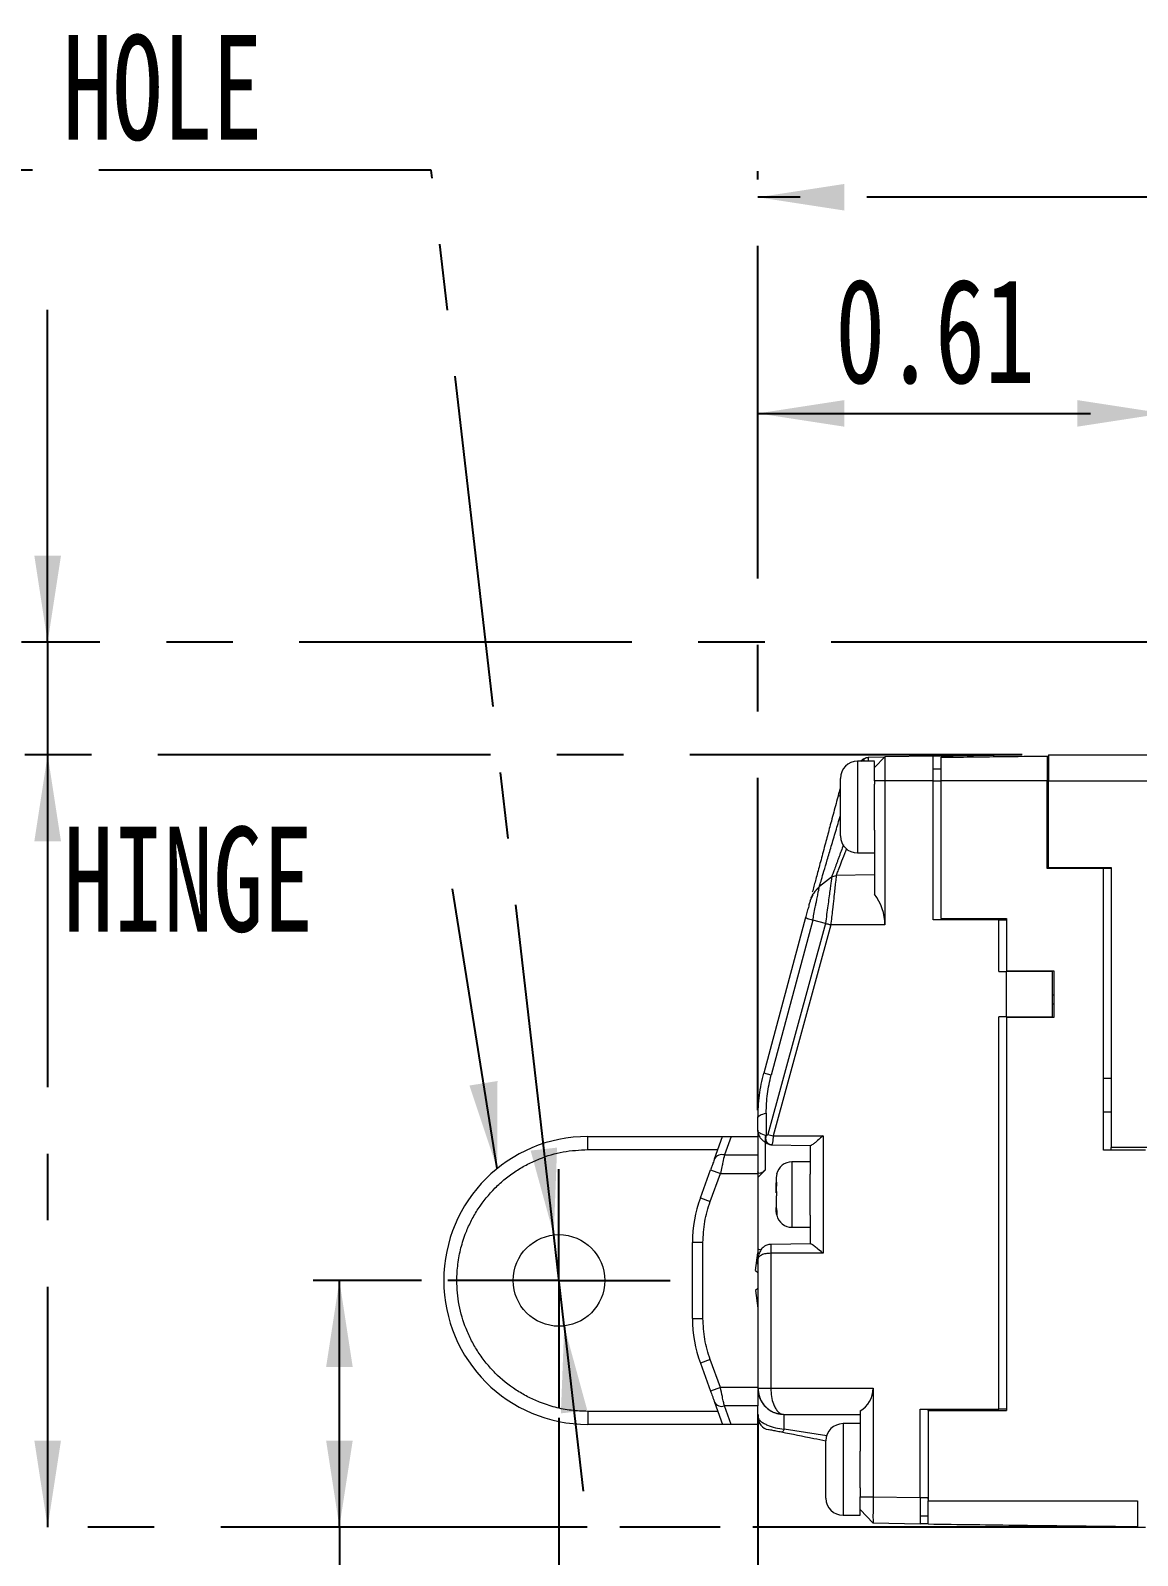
# Paper-space layout '시트2-ENG' of a CAD drawing. Header units: inches. Extents: x 0.2 to 16.3, y 0.2 to 11.5.
# Drawn here: x 3.537 to 5.202, y 6.694 to 8.988 of the extents above; entities that cross this region are included whole.
import ezdxf

# ---------------------------------------------------------------- set-up
doc = ezdxf.new("R2010")
doc.units = ezdxf.units.IN
doc.header["$MEASUREMENT"] = 0
doc.linetypes.add('CENTERX2', pattern=[0.8, 0.5, -0.1, 0.1, -0.1])
doc.layers.add('CENTER_LINE', color=7, linetype='CENTERX2')
doc.styles.add('SLDTEXTSTYLE0', font='TXT', dxfattribs={"width": 0.7})
doc.dimstyles.new('SLDDIMSTYLE0', dxfattribs={"dimtxt": 0.15748, "dimasz": 0.13, "dimexe": 0, "dimexo": 0.0625, "dimgap": 0.03937, "dimtad": 1, "dimdec": 3, "dimrnd": 1e-09, "dimzin": 12, "dimdsep": 46, "dimtxsty": 'SLDTEXTSTYLE0', "dimsah": 1, "dimcen": 0.09, "dimadec": 0, "dimazin": 3, "dimtfac": 1, "dimtdec": 3, "dimtofl": 0, "dimtmove": 0, "dimatfit": 3, "dimfxl": 1, "dimfrac": 2, "dimtolj": 1, "dimtzin": 12, "dimarcsym": 0})
doc.dimstyles.new('SLDDIMSTYLE1', dxfattribs={"dimtxt": 0.15748, "dimasz": 0.13, "dimexe": 0, "dimexo": 0.0625, "dimgap": 0.03937, "dimtad": 1, "dimdec": 3, "dimrnd": 1e-09, "dimdsep": 46, "dimtxsty": 'SLDTEXTSTYLE0', "dimsah": 1, "dimcen": 0.09, "dimadec": 0, "dimazin": 2, "dimtfac": 1, "dimtdec": 3, "dimtmove": 0, "dimatfit": 0, "dimfxl": 1, "dimfrac": 2, "dimtolj": 1, "dimtzin": 12, "dimarcsym": 0})
doc.dimstyles.new('SLDDIMSTYLE10', dxfattribs={"dimtxt": 0.15748, "dimasz": 0.13, "dimexe": 0, "dimexo": 0.0625, "dimgap": 0.03937, "dimtad": 0, "dimtih": 1, "dimtoh": 1, "dimdec": 3, "dimrnd": 1e-09, "dimdsep": 46, "dimtxsty": 'SLDTEXTSTYLE0', "dimsah": 1, "dimcen": 0, "dimadec": 0, "dimazin": 2, "dimtol": 1, "dimtp": 0.003937, "dimtm": 0.003937, "dimtfac": 1, "dimtdec": 3, "dimtmove": 0, "dimatfit": 3, "dimfxl": 1, "dimfrac": 2, "dimtolj": 1, "dimarcsym": 0})
doc.dimstyles.new('SLDDIMSTYLE2', dxfattribs={"dimtxt": 0.15748, "dimasz": 0.13, "dimexe": 0, "dimexo": 0.0625, "dimgap": 0.03937, "dimtad": 1, "dimdec": 3, "dimrnd": 1e-09, "dimdsep": 46, "dimtxsty": 'SLDTEXTSTYLE0', "dimsah": 1, "dimcen": 0.09, "dimadec": 0, "dimazin": 2, "dimtfac": 1, "dimtdec": 3, "dimtofl": 0, "dimtmove": 0, "dimatfit": 3, "dimfxl": 1, "dimfrac": 2, "dimtolj": 1, "dimtzin": 12, "dimarcsym": 0})
doc.dimstyles.new('SLDDIMSTYLE7', dxfattribs={"dimtxt": 0.18, "dimasz": 0.13, "dimexe": 0, "dimexo": 0.0625, "dimgap": 0, "dimtad": 0, "dimtih": 1, "dimtoh": 1, "dimdec": 0, "dimrnd": 1e-09, "dimzin": 0, "dimdsep": 46, "dimtxsty": 'Standard', "dimsah": 1, "dimcen": 0.09, "dimadec": 0, "dimazin": 0, "dimtfac": 0.13, "dimtdec": 0, "dimtofl": 0, "dimtmove": 0, "dimatfit": 3, "dimfxl": 1, "dimfrac": 2, "dimtolj": 1, "dimtzin": 0, "dimarcsym": 0})

# ---------------------------------------------------------------- blocks, each defined once
blk = doc.blocks.new('_D_28')
at = {"layer": 'CENTER_LINE'}
for p, q in [((3.5625, 8.0678), (3.5625, 8.5813)), ((5.241, 8.0678), (3.5232, 8.0678)), ((3.5625, 8.0678), (3.5625, 7.8985)), ((5.0284, 7.8985), (3.5232, 7.8985)), ((3.5625, 7.8985), (3.5625, 7.6485))]:
    blk.add_line(p, q, dxfattribs=at)
for points in [[(3.5625, 8.0678), (3.5825, 8.1978), (3.5425, 8.1978)], [(3.5625, 7.8985), (3.5425, 7.7685), (3.5825, 7.7685)]]:
    blk.add_solid(points, dxfattribs=at)
at = {"layer": 'CENTER_LINE', "insert": (3.3595, 8.0984), "char_height": 0.15748, "attachment_point": 1, "rotation": 90, "style": 'SLDTEXTSTYLE0'}
blk.add_mtext('0.169', dxfattribs=at)
blk = doc.blocks.new('_D_30')
at = {"layer": 'CENTER_LINE'}
for p, q in [((4.1395, 8.778), (2.3629, 8.778)), ((4.3237, 7.1763), (4.1395, 8.778)), ((4.3394, 7.0394), (4.3237, 7.1763)), ((4.3394, 7.0394), (4.368, 6.791))]:
    blk.add_line(p, q, dxfattribs=at)
for points in [[(4.3237, 7.1763), (4.3287, 7.3077), (4.2889, 7.3032)], [(4.3394, 7.0394), (4.3344, 6.908), (4.3741, 6.9125)]]:
    blk.add_solid(points, dxfattribs=at)
at = {"layer": 'CENTER_LINE', "attachment_point": 1, "style": 'SLDTEXTSTYLE0'}
for s, insert, char_height in [('%%c', (2.3629, 8.981), 0.15748), ('0.138', (2.5372, 8.981), 0.15748), ('HOLE', (3.5853, 8.981), 0.15748), ('±0.004', (3.0812, 8.9279), 0.11024)]:
    blk.add_mtext(s, dxfattribs=dict(at, insert=insert, char_height=char_height))
blk = doc.blocks.new('_D_31')
at = {"layer": 'CENTER_LINE'}
for p, q in [((4.1248, 7.1079), (3.962, 7.1079)), ((4.0013, 6.737), (4.0013, 7.1079)), ((5.1741, 6.737), (3.962, 6.737)), ((4.0013, 6.737), (4.0013, 6.2576))]:
    blk.add_line(p, q, dxfattribs=at)
for points in [[(4.0013, 7.1079), (3.9813, 6.9779), (4.0213, 6.9779)], [(4.0013, 6.737), (4.0213, 6.867), (3.9813, 6.867)]]:
    blk.add_solid(points, dxfattribs=at)
at = {"layer": 'CENTER_LINE', "insert": (3.7983, 6.2576), "char_height": 0.15748, "attachment_point": 1, "rotation": 90, "style": 'SLDTEXTSTYLE0'}
blk.add_mtext('0.371', dxfattribs=at)
blk = doc.blocks.new('_D_32')
at = {"layer": 'CENTER_LINE'}
for p, q in [((5.0284, 7.8985), (3.5232, 7.8985)), ((3.5625, 7.8985), (3.5625, 6.737)), ((5.1229, 6.737), (3.5232, 6.737))]:
    blk.add_line(p, q, dxfattribs=at)
for points in [[(3.5625, 7.8985), (3.5425, 7.7685), (3.5825, 7.7685)], [(3.5625, 6.737), (3.5825, 6.867), (3.5425, 6.867)]]:
    blk.add_solid(points, dxfattribs=at)
at = {"layer": 'CENTER_LINE', "insert": (3.3595, 7.0763), "char_height": 0.15748, "attachment_point": 1, "rotation": 90, "style": 'SLDTEXTSTYLE0'}
blk.add_mtext('1.162', dxfattribs=at)
blk = doc.blocks.new('_D_33')
at = {"layer": 'CENTER_LINE'}
for p, q in [((4.6307, 6.9064), (4.6307, 5.9429)), ((4.3315, 6.9012), (4.3315, 5.9429)), ((4.3315, 5.9822), (3.7169, 5.9822)), ((4.3315, 5.9822), (4.6307, 5.9822)), ((4.6307, 5.9822), (4.8807, 5.9822))]:
    blk.add_line(p, q, dxfattribs=at)
for points in [[(4.3315, 5.9822), (4.2015, 6.0022), (4.2015, 5.9622)], [(4.6307, 5.9822), (4.7607, 5.9622), (4.7607, 6.0022)]]:
    blk.add_solid(points, dxfattribs=at)
at = {"layer": 'CENTER_LINE', "insert": (3.7169, 6.1852), "char_height": 0.15748, "attachment_point": 1, "style": 'SLDTEXTSTYLE0'}
blk.add_mtext('0.299', dxfattribs=at)
blk = doc.blocks.new('_D_34')
at = {"layer": 'CENTER_LINE'}
for p, q in [((4.6307, 6.9064), (4.6307, 5.9429)), ((6.8945, 6.776), (6.8945, 5.9429)), ((4.6307, 5.9822), (6.8945, 5.9822))]:
    blk.add_line(p, q, dxfattribs=at)
for points in [[(4.6307, 5.9822), (4.7607, 5.9622), (4.7607, 6.0022)], [(6.8945, 5.9822), (6.7645, 6.0022), (6.7645, 5.9622)]]:
    blk.add_solid(points, dxfattribs=at)
at = {"layer": 'CENTER_LINE', "insert": (5.5212, 6.1852), "char_height": 0.15748, "attachment_point": 1, "style": 'SLDTEXTSTYLE0'}
blk.add_mtext('2.264', dxfattribs=at)
blk = doc.blocks.new('_D_35')
at = {"layer": 'CENTER_LINE'}
for p, q in [((4.6307, 7.3638), (4.6307, 8.4514)), ((5.241, 8.1072), (5.241, 8.4514)), ((4.6307, 8.412), (5.241, 8.412))]:
    blk.add_line(p, q, dxfattribs=at)
for points in [[(4.6307, 8.412), (4.7607, 8.392), (4.7607, 8.432)], [(5.241, 8.412), (5.111, 8.432), (5.111, 8.392)]]:
    blk.add_solid(points, dxfattribs=at)
at = {"layer": 'CENTER_LINE', "insert": (4.7471, 8.615), "char_height": 0.15748, "attachment_point": 1, "style": 'SLDTEXTSTYLE0'}
blk.add_mtext('0.61', dxfattribs=at)
blk = doc.blocks.new('_D_36')
at = {"layer": 'CENTER_LINE'}
for p, q in [((4.6307, 7.3638), (4.6307, 8.7765)), ((6.8945, 7.8822), (6.8945, 8.7765)), ((6.8945, 8.7371), (4.6307, 8.7371))]:
    blk.add_line(p, q, dxfattribs=at)
for points in [[(4.6307, 8.7371), (4.7607, 8.7171), (4.7607, 8.7571)], [(6.8945, 8.7371), (6.7645, 8.7571), (6.7645, 8.7171)]]:
    blk.add_solid(points, dxfattribs=at)
at = {"layer": 'CENTER_LINE', "insert": (5.5212, 8.9401), "char_height": 0.15748, "attachment_point": 1, "style": 'SLDTEXTSTYLE0'}
blk.add_mtext('2.264', dxfattribs=at)
blk = doc.blocks.new('SW_NOTE_0_19')
at = {"layer": 'CENTER_LINE', "color": 0, "insert": (-0.5847, 0.0934), "char_height": 0.15748, "attachment_point": 1, "style": 'SLDTEXTSTYLE0'}
blk.add_mtext('HINGE', dxfattribs=at)
blk = doc.blocks.new('SW_CENTERMARKSYMBOL_7')
at = {"layer": 'CENTER_LINE', "color": 0}
for p, q in [((0, 0.0984), (0, 0.1673)), ((0, 0), (0, 0.0984)), ((-0.0984, 0), (-0.1673, 0)), ((0, 0), (-0.0984, 0)), ((0, 0), (0, -0.0984)), ((0, 0), (0.0984, 0)), ((0.0984, 0), (0.1673, 0)), ((0, -0.0984), (0, -0.1673))]:
    blk.add_line(p, q, dxfattribs=at)

psp = doc.layouts.new('시트2-ENG')

# ---------------------------------------------------------------- linework, layer by layer
at = {"color": 7, "linetype": 'Continuous', "lineweight": 18}
for p, q in [((4.7902, 7.8924), (4.7853, 7.8887)), ((4.7902, 7.8924), (4.7853, 7.8887)), ((4.7853, 7.8887), (4.7902, 7.8924)), ((4.7972, 7.8949), (4.8217, 7.8953)), ((4.8217, 7.8953), (4.8059, 7.8793)), ((4.8945, 7.8966), (4.8217, 7.8953)), ((4.8217, 7.8953), (4.8217, 7.8591)), ((4.8945, 7.8966), (4.9851, 7.8982)), ((4.8945, 7.8591), (4.8945, 7.8966)), ((4.9851, 7.8982), (4.9851, 7.8957)), ((5.0658, 7.8967), (5.0678, 7.8967)), ((5.0678, 7.8985), (5.678, 7.8985)), ((4.8059, 7.8887), (4.7804, 7.8887)), ((4.8059, 7.8793), (4.8059, 7.8886)), ((4.8059, 7.8591), (4.8059, 7.8793)), ((4.9063, 7.8771), (4.8945, 7.8771)), ((4.7548, 7.7765), (4.7548, 7.8631)), ((4.8217, 7.8591), (4.8059, 7.8591)), ((4.8059, 7.8591), (4.8059, 7.8545)), ((4.8059, 7.7851), (4.8059, 7.8545)), ((4.8217, 7.8591), (4.8217, 7.6426)), ((4.8945, 7.8591), (4.8217, 7.8591)), ((4.8945, 7.6504), (4.8945, 7.8591)), ((4.8945, 7.8591), (4.9063, 7.8591)), ((4.9063, 7.6524), (4.9063, 7.8591)), ((5.0678, 7.8591), (5.0658, 7.8591)), ((5.0658, 7.7273), (5.0658, 7.8591)), ((5.0678, 7.8591), (5.241, 7.8591)), ((5.0678, 7.7292), (5.0678, 7.8591)), ((4.8059, 7.7851), (4.8059, 7.6887)), ((5.0658, 7.7804), (5.0678, 7.7804)), ((4.7804, 7.7509), (4.8059, 7.7509)), ((4.7416, 7.7144), (4.7232, 7.7003)), ((4.8059, 7.7179), (4.7486, 7.7169)), ((5.1504, 7.7273), (5.0658, 7.7273)), ((5.0678, 7.7292), (5.1622, 7.7292)), ((5.1504, 7.304), (5.1504, 7.7273)), ((5.1622, 7.7273), (5.1504, 7.7273)), ((5.1622, 7.7292), (5.1622, 7.3079)), ((4.7131, 7.688), (4.7091, 7.6792)), ((4.7232, 7.7003), (4.7185, 7.6952)), ((4.7228, 7.6984), (4.7232, 7.7003)), ((4.7091, 7.6792), (4.709, 7.6787)), ((4.7098, 7.6813), (4.7093, 7.6793)), ((4.7098, 7.6813), (4.7096, 7.6806)), ((4.71, 7.6803), (4.7102, 7.6803)), ((4.7023, 7.6538), (4.6396, 7.4197)), ((4.7323, 7.6447), (4.6458, 7.3276)), ((4.7132, 7.6498), (4.6507, 7.4167)), ((4.7402, 7.6426), (4.6536, 7.3255)), ((4.7323, 7.6447), (4.7132, 7.6498)), ((4.8217, 7.6426), (4.7402, 7.6426)), ((4.9929, 7.6504), (4.8945, 7.6504)), ((4.9063, 7.6524), (4.9063, 7.6504)), ((4.9063, 7.6524), (5.0048, 7.6524)), ((4.9929, 7.5728), (4.9929, 7.6504)), ((4.9929, 7.6504), (5.0048, 7.6504)), ((5.0048, 7.6524), (5.0048, 7.5736)), ((4.9929, 7.5728), (5.0048, 7.5728)), ((5.0048, 7.5736), (5.0048, 7.5728)), ((5.0048, 7.5736), (5.0756, 7.5736)), ((5.0048, 7.5043), (5.0048, 7.5728)), ((5.0737, 7.5728), (5.0048, 7.5728)), ((5.0737, 7.5043), (5.0737, 7.5728)), ((5.0756, 7.5736), (5.0756, 7.5035)), ((5.0048, 7.5043), (4.9929, 7.5043)), ((4.9929, 6.9142), (4.9929, 7.5043)), ((5.0048, 7.5043), (5.0737, 7.5043)), ((5.0048, 7.5043), (5.0048, 7.5035)), ((5.0048, 7.5035), (5.0048, 6.9123)), ((5.0756, 7.5035), (5.0048, 7.5035)), ((4.6507, 7.4167), (4.6396, 7.4197)), ((5.1504, 7.4123), (5.1622, 7.4123)), ((4.6307, 7.3318), (4.6307, 7.3525)), ((4.6432, 7.3597), (4.6432, 7.3259)), ((5.1622, 7.3611), (5.1504, 7.3611)), ((4.3748, 7.3047), (4.3748, 7.3244)), ((4.3748, 7.3244), (4.5777, 7.3244)), ((4.5655, 7.2908), (4.5777, 7.3244)), ((4.5777, 7.3244), (4.5905, 7.3244)), ((4.5905, 7.3244), (4.5803, 7.2966)), ((4.5905, 7.3244), (4.6307, 7.3244)), ((4.6307, 7.3244), (4.6307, 7.2966)), ((4.6432, 7.3259), (4.6426, 7.3261)), ((4.6536, 7.3255), (4.7288, 7.3255)), ((4.7288, 7.3255), (4.7288, 7.1487)), ((4.3748, 7.3047), (4.5706, 7.3047)), ((4.5803, 7.2966), (4.6307, 7.2966)), ((4.6307, 7.2966), (4.6307, 7.2687)), ((4.6485, 7.3123), (4.6514, 7.3122)), ((4.6505, 7.312), (4.7102, 7.3109)), ((4.7095, 7.3109), (4.7095, 7.2677)), ((5.2134, 7.304), (5.1504, 7.304)), ((5.241, 7.3079), (5.1622, 7.3079)), ((5.1622, 7.304), (5.1622, 7.3079)), ((4.5442, 7.2322), (4.5594, 7.2741)), ((4.5594, 7.2741), (4.5742, 7.2687)), ((4.7095, 7.2862), (4.6819, 7.2862)), ((4.559, 7.2268), (4.5742, 7.2687)), ((4.5742, 7.2687), (4.6307, 7.2687)), ((4.6307, 7.2687), (4.6307, 7.1494)), ((4.659, 7.2681), (4.6583, 7.2625)), ((4.6583, 7.2625), (4.6583, 7.2544)), ((4.6583, 7.2544), (4.6586, 7.2557)), ((4.6583, 7.2501), (4.6583, 7.2544)), ((4.6583, 7.2438), (4.6583, 7.2501)), ((4.7095, 7.2526), (4.7095, 7.2677)), ((4.7095, 7.2063), (4.7095, 7.2526)), ((4.5442, 7.2322), (4.559, 7.2268)), ((4.6583, 7.2395), (4.6583, 7.2438)), ((4.6586, 7.2358), (4.6583, 7.2344)), ((4.6583, 7.2344), (4.6583, 7.2177)), ((4.6583, 7.2177), (4.659, 7.2121)), ((4.6583, 7.2115), (4.6583, 7.2177)), ((4.659, 7.2059), (4.6583, 7.2115)), ((4.659, 7.2121), (4.659, 7.2059)), ((4.7095, 7.2063), (4.7095, 7.1632)), ((4.6819, 7.1878), (4.7095, 7.1878)), ((4.5323, 7.0508), (4.5323, 7.1649)), ((4.5481, 7.1649), (4.5323, 7.1649)), ((4.5481, 7.0508), (4.5481, 7.1649)), ((4.7101, 7.1632), (4.6499, 7.1622)), ((4.6273, 7.1231), (4.6307, 7.1494)), ((4.6355, 7.1534), (4.6307, 7.1548)), ((4.6307, 7.1492), (4.6328, 7.1492)), ((4.6307, 7.1325), (4.6307, 7.1401)), ((4.6307, 7.1393), (4.6307, 6.9457)), ((4.6501, 7.1487), (4.6501, 6.9457)), ((4.7288, 7.1487), (4.6501, 7.1487)), ((4.6273, 7.1231), (4.6307, 7.1197)), ((4.6307, 7.1197), (4.6307, 7.096)), ((4.6307, 7.096), (4.6273, 7.0926)), ((4.6273, 7.0926), (4.6307, 7.0663)), ((4.6307, 7.0663), (4.6307, 6.947)), ((4.5323, 7.0508), (4.5481, 7.0508)), ((4.559, 6.9889), (4.5442, 6.9835)), ((4.5442, 6.9835), (4.5594, 6.9416)), ((4.5742, 6.947), (4.559, 6.9889)), ((4.5742, 6.947), (4.5594, 6.9416)), ((4.6307, 6.947), (4.5742, 6.947)), ((4.6307, 6.947), (4.6307, 6.9457)), ((4.6307, 6.9457), (4.6501, 6.9457)), ((4.6307, 6.9432), (4.6307, 6.9192)), ((4.6501, 6.9457), (4.804, 6.9457)), ((4.804, 6.9457), (4.804, 6.7825)), ((4.5706, 6.911), (4.3748, 6.911)), ((4.3748, 6.911), (4.3748, 6.8913)), ((4.5655, 6.9249), (4.5777, 6.8913)), ((4.6307, 6.9192), (4.5803, 6.9192)), ((4.5905, 6.8913), (4.5803, 6.9192)), ((4.6307, 6.8913), (4.6307, 6.9192)), ((4.6701, 6.9064), (4.7843, 6.9064)), ((4.6701, 6.8844), (4.6701, 6.9064)), ((4.7843, 6.9116), (4.7843, 6.8513)), ((4.8748, 6.9142), (4.9929, 6.9142)), ((4.8748, 6.7813), (4.8748, 6.9142)), ((4.8867, 6.9123), (4.8867, 6.9142)), ((4.8867, 6.9123), (5.0048, 6.9123)), ((4.8867, 6.9123), (4.8867, 6.7764)), ((5.0048, 6.9142), (4.9929, 6.9142)), ((4.5777, 6.8913), (4.3748, 6.8913)), ((4.5905, 6.8913), (4.5777, 6.8913)), ((4.6307, 6.8913), (4.5905, 6.8913)), ((4.6307, 6.8953), (4.634, 6.892)), ((4.7843, 6.8925), (4.7587, 6.8925)), ((4.7331, 6.8142), (4.7331, 6.8669)), ((4.7843, 6.8087), (4.7843, 6.8513)), ((4.7331, 6.7803), (4.7331, 6.8142)), ((4.7843, 6.7959), (4.7843, 6.8087)), ((4.7843, 6.7959), (4.7843, 6.7825)), ((4.7843, 6.7547), (4.7843, 6.7825)), ((4.7843, 6.7825), (4.804, 6.7825)), ((4.804, 6.7825), (4.8748, 6.7813)), ((4.8748, 6.7813), (4.8748, 6.7419)), ((4.8867, 6.7811), (4.8748, 6.7811)), ((4.8867, 6.7789), (4.8867, 6.7811)), ((4.7587, 6.7547), (4.7843, 6.7547)), ((4.7843, 6.7632), (4.8041, 6.743)), ((4.7843, 6.7632), (4.8041, 6.743)), ((4.7848, 6.7627), (4.7843, 6.7632)), ((4.8867, 6.7535), (4.8748, 6.7535)), ((4.804, 6.7431), (4.8748, 6.7419)), ((4.8867, 6.7417), (4.8748, 6.7419)), ((5.1622, 6.737), (5.2134, 6.737))]:
    psp.add_line(p, q, dxfattribs=at)
at = {"color": 8, "linetype": 'Continuous', "lineweight": 18}
for p, q in [((4.7804, 7.8886), (4.7804, 7.7509)), ((5.0756, 7.5371), (5.0737, 7.5371)), ((5.0737, 7.5238), (5.0756, 7.5238)), ((4.6819, 7.2862), (4.6819, 7.2526)), ((4.6819, 7.2526), (4.6819, 7.1878)), ((4.6311, 7.1414), (4.6307, 7.1393)), ((4.7343, 6.8741), (4.6701, 6.8844)), ((4.7587, 6.8925), (4.7587, 6.8087)), ((4.7587, 6.8087), (4.7587, 6.7547))]:
    psp.add_line(p, q, dxfattribs=at)
at = {"color": 7, "linetype": 'Continuous', "lineweight": 18, "flags": 128}
for points in [[(4.6307, 7.3525), (4.631, 7.3535), (4.6316, 7.3545), (4.6326, 7.3555), (4.634, 7.3564), (4.6358, 7.3573), (4.6379, 7.3582), (4.6404, 7.359), (4.6432, 7.3597)], [(4.6701, 6.8844), (4.6696, 6.8833), (4.6691, 6.8823), (4.6685, 6.8814), (4.668, 6.8807), (4.6675, 6.8801), (4.6671, 6.8798), (4.6667, 6.8796), (4.6663, 6.8796)]]:
    psp.add_lwpolyline(points, dxfattribs=at)
at = {"color": 7, "linetype": 'Continuous', "lineweight": 18}
psp.add_circle((4.3315, 7.1079), 0.0689, dxfattribs=at)
for centre, radius, start, end in [((4.7804, 7.8631), 0.0256, 90, 180), ((4.7804, 7.7765), 0.0256, 180, 270), ((4.3748, 7.1079), 0.2165, 90, 270), ((5.1559, 9.1674), 1.9092, 254.5027, 254.7474), ((4.5764, 7.2846), 0.0126, 72.0271, 150.4369), ((4.6819, 7.2626), 0.0236, 90, 167.148), ((4.7292, 7.1649), 0.1969, 160, 180), ((4.6819, 7.2114), 0.0236, 193.5835, 270), ((4.7292, 7.0508), 0.1969, 180, 200), ((4.7646, 6.9457), 0.0394, 300.005, 360), ((4.5764, 6.9311), 0.0126, 209.5631, 287.9729), ((4.6504, 6.9028), 0.0197, 180, 258.6901), ((4.7587, 6.8669), 0.0256, 90, 180), ((4.7587, 6.7803), 0.0256, 180, 270)]:
    psp.add_arc(centre, radius, start, end, dxfattribs=at)
psp.add_ellipse((4.7487, 7.6426), major_axis=(0, 0.0743), ratio=0.982842, start_param=4.712389, end_param=5.381677, dxfattribs=at)
at = {"color": 8, "linetype": 'Continuous', "lineweight": 18}
for points, knots in [([(4.7902, 7.8924), (4.7902, 7.8923), (4.7901, 7.892), (4.7899, 7.8896), (4.7898, 7.8887)], [0, 0, 0, 0, 0.606351, 1, 1, 1, 1]), ([(4.7966, 7.8887), (4.7967, 7.8893), (4.7969, 7.8918), (4.7971, 7.8942), (4.7971, 7.8946), (4.7972, 7.8949)], [0, 0, 0, 0, 0.145315, 0.57615, 1, 1, 1, 1]), ([(4.7232, 7.7003), (4.7233, 7.7008), (4.7237, 7.7018), (4.7261, 7.7102), (4.7299, 7.723), (4.7349, 7.7401), (4.741, 7.7605), (4.7477, 7.7831), (4.7524, 7.7992), (4.7548, 7.8071)], [0, 0, 0, 0, 0.143144, 0.287166, 0.430986, 0.574957, 0.718637, 0.862494, 1, 1, 1, 1]), ([(4.7592, 7.7629), (4.7581, 7.7598), (4.7563, 7.7549), (4.7541, 7.7488), (4.7523, 7.744), (4.7506, 7.7392), (4.7482, 7.7328), (4.7457, 7.7256), (4.7433, 7.7192), (4.7419, 7.7152), (4.7417, 7.7147), (4.7416, 7.7144)], [0, 0, 0, 0, 0.106881, 0.168608, 0.233735, 0.30227, 0.374177, 0.532031, 0.689085, 0.845199, 1, 1, 1, 1]), ([(4.7486, 7.7169), (4.7488, 7.7173), (4.7492, 7.7182), (4.7517, 7.725), (4.7558, 7.7355), (4.7601, 7.7465), (4.7633, 7.7546), (4.7642, 7.757)], [0, 0, 0, 0, 0.228689, 0.450272, 0.670143, 0.90183, 1, 1, 1, 1]), ([(4.7132, 7.6498), (4.7138, 7.6527), (4.7151, 7.6595), (4.7168, 7.6683), (4.7183, 7.6758), (4.7194, 7.6811), (4.7205, 7.6868), (4.7216, 7.6923), (4.7226, 7.6972), (4.7227, 7.698), (4.7228, 7.6984)], [0, 0, 0, 0, 0.128716, 0.29442, 0.400824, 0.495351, 0.578116, 0.733403, 0.879641, 1, 1, 1, 1]), ([(4.6426, 7.3261), (4.6423, 7.3252), (4.6417, 7.3235), (4.6414, 7.3208), (4.6417, 7.3181), (4.6427, 7.3158), (4.6438, 7.3143), (4.6447, 7.3139), (4.6449, 7.3138)], [0, 0, 0, 0, 0.164948, 0.34698, 0.542494, 0.74552, 0.948546, 1, 1, 1, 1]), ([(4.6486, 7.3124), (4.6482, 7.3125), (4.6471, 7.3128), (4.6456, 7.3141), (4.6442, 7.316), (4.6433, 7.3184), (4.6428, 7.321), (4.6428, 7.3235), (4.6431, 7.3252), (4.6432, 7.3259)], [0, 0, 0, 0, 0.0953465, 0.2544149, 0.4160819, 0.5754187, 0.7279019, 0.8701059, 1, 1, 1, 1]), ([(4.6536, 7.3255), (4.6535, 7.3238), (4.6534, 7.3212), (4.6531, 7.318), (4.6528, 7.3158), (4.6524, 7.314), (4.652, 7.3128), (4.6517, 7.312), (4.6515, 7.3121), (4.6514, 7.3121)], [0, 0, 0, 0, 0.238934, 0.373634, 0.518186, 0.641389, 0.801252, 0.916713, 1, 1, 1, 1]), ([(4.6423, 7.2744), (4.6423, 7.2824), (4.6423, 7.2982), (4.6423, 7.312), (4.6423, 7.315), (4.6423, 7.3156)], [0, 0, 0, 0, 0.4427877, 0.8855749, 1, 1, 1, 1])]:
    psp.add_open_spline(points, degree=3, knots=knots, dxfattribs=at)
at = {"color": 7, "linetype": 'Continuous', "lineweight": 18}
for points in [[(4.7902, 7.8924), (4.7913, 7.8931), (4.7934, 7.8945), (4.7959, 7.8947), (4.7972, 7.8949)], [(5.0678, 7.8985), (5.0678, 7.8979), (5.0678, 7.8967), (5.0678, 7.8876), (5.0678, 7.8746), (5.0678, 7.8643), (5.0678, 7.8591)], [(4.6586, 7.2557), (4.6585, 7.2524), (4.6583, 7.2457), (4.6585, 7.2391), (4.6586, 7.2358)], [(4.5481, 7.1649), (4.5485, 7.1754), (4.5494, 7.1966), (4.5558, 7.2167), (4.559, 7.2268)], [(4.559, 6.9889), (4.5558, 6.999), (4.5494, 7.0192), (4.5485, 7.0403), (4.5481, 7.0508)]]:
    psp.add_open_spline(points, degree=3, dxfattribs=at)
for points, knots in [([(4.9063, 7.8947), (4.9361, 7.8951), (4.9892, 7.8958), (5.0424, 7.8964), (5.0658, 7.8967)], [0, 0, 0, 0, 0.560004, 1, 1, 1, 1]), ([(4.9063, 7.8591), (4.9063, 7.8631), (4.9063, 7.8711), (4.9063, 7.8818), (4.9063, 7.8899), (4.9063, 7.8941), (4.9063, 7.8946), (4.9063, 7.8947)], [0, 0, 0, 0, 0.214702, 0.429404, 0.644089, 0.858766, 1, 1, 1, 1]), ([(5.0658, 7.8967), (5.0658, 7.8963), (5.0658, 7.8954), (5.0658, 7.889), (5.0658, 7.8794), (5.0658, 7.8689), (5.0658, 7.8619), (5.0658, 7.8591)], [0, 0, 0, 0, 0.214702, 0.429406, 0.644091, 0.858768, 1, 1, 1, 1]), ([(4.7548, 7.8495), (4.7546, 7.849), (4.7542, 7.8475), (4.7535, 7.8447), (4.7526, 7.8414), (4.752, 7.8393), (4.7517, 7.8383)], [0, 0, 0, 0, 0.1655439, 0.4571209, 0.7329877, 1, 1, 1, 1]), ([(5.0658, 7.8591), (5.036, 7.8592), (4.9829, 7.8592), (4.9297, 7.8592), (4.9063, 7.8591)], [0, 0, 0, 0, 0.560005, 1, 1, 1, 1]), ([(4.7517, 7.8383), (4.7506, 7.8339), (4.7482, 7.8252), (4.7447, 7.812), (4.7413, 7.7994), (4.7381, 7.7875), (4.7352, 7.7764), (4.7308, 7.7603), (4.7255, 7.7401), (4.7196, 7.7183), (4.7152, 7.7017), (4.7133, 7.6948), (4.7125, 7.692)], [0, 0, 0, 0, 0.0713069, 0.143292, 0.2165041, 0.2809636, 0.3450511, 0.4091153, 0.5673556, 0.7248852, 0.8868433, 1, 1, 1, 1]), ([(4.7548, 7.8359), (4.7546, 7.836), (4.7518, 7.8371), (4.7518, 7.8377), (4.7517, 7.8383)], [0, 0, 0, 0, 0.05452, 1, 1, 1, 1]), ([(4.7416, 7.7144), (4.7416, 7.7142), (4.7415, 7.7136), (4.741, 7.7095), (4.7401, 7.703), (4.739, 7.6943), (4.7375, 7.6836), (4.7359, 7.6715), (4.7341, 7.6584), (4.7329, 7.6493), (4.7323, 7.6447)], [0, 0, 0, 0, 0.125362, 0.250249, 0.3751, 0.50004, 0.624975, 0.749787, 0.874671, 1, 1, 1, 1]), ([(4.7486, 7.7169), (4.7485, 7.7163), (4.7484, 7.7151), (4.7474, 7.7062), (4.7461, 7.6947), (4.7447, 7.6818), (4.7427, 7.6643), (4.7411, 7.6503), (4.7402, 7.6426)], [0, 0, 0, 0, 0.180061, 0.378365, 0.505739, 0.63991, 0.801206, 1, 1, 1, 1]), ([(4.7416, 7.7144), (4.7427, 7.7151), (4.7448, 7.7165), (4.7473, 7.7167), (4.7486, 7.7169)], [0, 0, 0, 0, 0.502742, 1, 1, 1, 1]), ([(4.7128, 7.6866), (4.7124, 7.6865), (4.7117, 7.6862), (4.7107, 7.6839), (4.7103, 7.6828)], [0, 0, 0, 0, 0.5271323, 1, 1, 1, 1]), ([(4.7227, 7.6985), (4.7212, 7.6974), (4.7164, 7.6941), (4.7135, 7.689), (4.7116, 7.6856)], [0, 0, 0, 0, 0.327229, 1, 1, 1, 1]), ([(4.7227, 7.6989), (4.7222, 7.6985), (4.7208, 7.6977), (4.7198, 7.6965), (4.7192, 7.6958)], [0, 0, 0, 0, 0.417585, 1, 1, 1, 1]), ([(4.7097, 7.6805), (4.7093, 7.679), (4.7085, 7.6762), (4.7066, 7.6692), (4.7045, 7.6614), (4.7031, 7.6559), (4.7023, 7.6532)], [0, 0, 0, 0, 0.253072, 0.504788, 0.755918, 1, 1, 1, 1]), ([(4.703, 7.6535), (4.7034, 7.6532), (4.7043, 7.6526), (4.71, 7.6508), (4.7132, 7.6498)], [0, 0, 0, 0, 0.4315219, 1, 1, 1, 1]), ([(4.7323, 7.6447), (4.7328, 7.6446), (4.7339, 7.6443), (4.736, 7.6441), (4.7378, 7.6436), (4.7392, 7.6429), (4.7399, 7.6427), (4.7402, 7.6426)], [0, 0, 0, 0, 0.249886, 0.499926, 0.747959, 0.907794, 1, 1, 1, 1]), ([(4.6307, 7.3525), (4.6311, 7.3638), (4.6318, 7.3863), (4.637, 7.4087), (4.6396, 7.4197)], [0, 0, 0, 0, 0.504417, 1, 1, 1, 1]), ([(4.6432, 7.3597), (4.6435, 7.3693), (4.6441, 7.3883), (4.6485, 7.4073), (4.6507, 7.4167)], [0, 0, 0, 0, 0.504153, 1, 1, 1, 1]), ([(4.6307, 7.3337), (4.6307, 7.3336), (4.6307, 7.3334), (4.6307, 7.3294), (4.6307, 7.3241), (4.6307, 7.3192), (4.6307, 7.3159), (4.6307, 7.3124), (4.6307, 7.3085), (4.6307, 7.3044), (4.6307, 7.3014), (4.6307, 7.2993), (4.6307, 7.2965), (4.6307, 7.2922), (4.6307, 7.2835), (4.6307, 7.2766), (4.6307, 7.2715)], [0, 0, 0, 0, 0.119641, 0.266274, 0.412908, 0.463457, 0.514007, 0.564558, 0.615059, 0.665556, 0.716044, 0.718406, 0.736728, 0.807741, 0.858137, 1, 1, 1, 1]), ([(4.6307, 7.3319), (4.631, 7.33), (4.6313, 7.327), (4.634, 7.3224), (4.6374, 7.3188), (4.642, 7.3157), (4.645, 7.3137)], [0, 0, 0, 0, 0.226568, 0.36266, 0.596856, 1, 1, 1, 1]), ([(4.6307, 7.3318), (4.6313, 7.3312), (4.6324, 7.33), (4.639, 7.3274), (4.6426, 7.3261)], [0, 0, 0, 0, 0.470945, 1, 1, 1, 1]), ([(4.6458, 7.3276), (4.6457, 7.3275), (4.6456, 7.3272), (4.6453, 7.3267), (4.6447, 7.3263), (4.644, 7.3259), (4.6435, 7.3259), (4.6432, 7.3259)], [0, 0, 0, 0, 0.107272, 0.216266, 0.463262, 0.73307, 1, 1, 1, 1]), ([(4.7288, 7.3255), (4.7288, 7.3254), (4.7271, 7.324), (4.7232, 7.3205), (4.7177, 7.3159), (4.7135, 7.3127), (4.7111, 7.3111), (4.7104, 7.311), (4.7102, 7.311)], [0, 0, 0, 0, 0.005863, 0.218298, 0.526732, 0.748442, 0.890595, 1, 1, 1, 1]), ([(4.3748, 6.911), (4.3666, 6.9113), (4.3501, 6.9119), (4.3257, 6.9167), (4.3038, 6.9238), (4.2841, 6.9328), (4.261, 6.9463), (4.2399, 6.9634), (4.2218, 6.9835), (4.2099, 6.9998), (4.1998, 7.0171), (4.1891, 7.0405), (4.1803, 7.0707), (4.1772, 7.1038), (4.179, 7.1326), (4.1836, 7.1569), (4.1908, 7.1789), (4.1997, 7.1986), (4.2133, 7.2217), (4.2304, 7.2428), (4.2505, 7.2609), (4.2668, 7.2728), (4.2841, 7.283), (4.3075, 7.2935), (4.3377, 7.3027), (4.3625, 7.3041), (4.3748, 7.3047)], [0, 0, 0, 0, 0.040123, 0.079918, 0.120025, 0.152183, 0.184374, 0.250005, 0.282847, 0.315724, 0.347882, 0.380073, 0.440019, 0.5, 0.5401, 0.579895, 0.620025, 0.652183, 0.684375, 0.750006, 0.782848, 0.815724, 0.847882, 0.880074, 0.940011, 1, 1, 1, 1]), ([(4.5803, 7.2966), (4.5796, 7.2931), (4.5784, 7.2877), (4.5763, 7.278), (4.575, 7.2721), (4.5742, 7.2687)], [0, 0, 0, 0, 0.430059, 0.666913, 1, 1, 1, 1]), ([(4.6448, 7.3138), (4.6456, 7.3134), (4.647, 7.3126), (4.6485, 7.3123), (4.6493, 7.3121)], [0, 0, 0, 0, 0.518705, 1, 1, 1, 1]), ([(4.5655, 7.2908), (4.5648, 7.2887), (4.5635, 7.2853), (4.5614, 7.2794), (4.5601, 7.2759), (4.5594, 7.2741)], [0, 0, 0, 0, 0.427559, 0.711619, 1, 1, 1, 1]), ([(4.6307, 7.2627), (4.6334, 7.2655), (4.6371, 7.2696), (4.6411, 7.2733), (4.6423, 7.2744)], [0, 0, 0, 0, 0.687273, 1, 1, 1, 1]), ([(4.6423, 7.2744), (4.6404, 7.2728), (4.6377, 7.2704), (4.6341, 7.2689), (4.6321, 7.2688), (4.6309, 7.2698), (4.6308, 7.271), (4.6307, 7.2715)], [0, 0, 0, 0, 0.381547, 0.550115, 0.720266, 0.867861, 1, 1, 1, 1]), ([(4.6504, 7.1622), (4.6482, 7.1619), (4.6443, 7.1615), (4.6391, 7.1585), (4.6349, 7.1541), (4.6323, 7.1487), (4.6311, 7.1441), (4.6311, 7.1416), (4.6311, 7.1407)], [0, 0, 0, 0, 0.201945, 0.35791, 0.552406, 0.762345, 0.915876, 1, 1, 1, 1]), ([(4.6501, 7.1622), (4.6501, 7.162), (4.6501, 7.1616), (4.6501, 7.1585), (4.6501, 7.154), (4.6501, 7.1505), (4.6501, 7.1487)], [0, 0, 0, 0, 0.25, 0.5, 0.75, 1, 1, 1, 1]), ([(4.7101, 7.1632), (4.7106, 7.1631), (4.7116, 7.1628), (4.7147, 7.1606), (4.7196, 7.1566), (4.7247, 7.1522), (4.728, 7.1494), (4.7288, 7.1487), (4.7288, 7.1487)], [0, 0, 0, 0, 0.158433, 0.315847, 0.562995, 0.901208, 0.994139, 1, 1, 1, 1]), ([(4.6501, 7.1487), (4.6488, 7.1487), (4.6462, 7.1486), (4.6425, 7.1481), (4.6391, 7.1473), (4.6353, 7.1458), (4.6316, 7.1432), (4.631, 7.1406), (4.6307, 7.1393)], [0, 0, 0, 0, 0.119498, 0.23974, 0.361536, 0.485663, 0.730817, 1, 1, 1, 1]), ([(4.5594, 6.9416), (4.5604, 6.939), (4.562, 6.9346), (4.564, 6.929), (4.565, 6.9263), (4.5655, 6.9249)], [0, 0, 0, 0, 0.428724, 0.713281, 1, 1, 1, 1]), ([(4.5803, 6.9192), (4.5799, 6.9211), (4.579, 6.9253), (4.5769, 6.9346), (4.5753, 6.9423), (4.5742, 6.947)], [0, 0, 0, 0, 0.252769, 0.542585, 1, 1, 1, 1]), ([(4.6307, 6.9457), (4.6311, 6.9416), (4.6319, 6.933), (4.6374, 6.9231), (4.6439, 6.9159), (4.6509, 6.9111), (4.6597, 6.9072), (4.6663, 6.9067), (4.6701, 6.9064)], [0, 0, 0, 0, 0.190183, 0.391587, 0.518897, 0.659859, 0.807345, 1, 1, 1, 1]), ([(4.6311, 6.9462), (4.6312, 6.9442), (4.6313, 6.9405), (4.6327, 6.9339), (4.636, 6.9258), (4.6394, 6.9201), (4.6428, 6.9175), (4.643, 6.9173)], [0, 0, 0, 0, 0.1708433, 0.3284233, 0.5986701, 0.9782781, 1, 1, 1, 1]), ([(4.6501, 6.9457), (4.6503, 6.9416), (4.6507, 6.933), (4.6535, 6.9231), (4.6568, 6.9159), (4.6603, 6.9111), (4.6648, 6.9072), (4.6682, 6.9067), (4.6701, 6.9064)], [0, 0, 0, 0, 0.1901815, 0.391587, 0.5188144, 0.6598591, 0.8072141, 1, 1, 1, 1]), ([(4.643, 6.9173), (4.6453, 6.9153), (4.6495, 6.9117), (4.6578, 6.9081), (4.6634, 6.9074), (4.6665, 6.907)], [0, 0, 0, 0, 0.354555, 0.645911, 1, 1, 1, 1]), ([(4.6307, 6.9028), (4.631, 6.9016), (4.6315, 6.8995), (4.635, 6.896), (4.6395, 6.893), (4.6464, 6.8896), (4.6566, 6.8861), (4.6657, 6.885), (4.6701, 6.8844)], [0, 0, 0, 0, 0.182297, 0.322117, 0.457609, 0.574043, 0.791757, 1, 1, 1, 1]), ([(4.6663, 6.8796), (4.6649, 6.8799), (4.6622, 6.8804), (4.6582, 6.8812), (4.6546, 6.8819), (4.6507, 6.8827), (4.6473, 6.8834), (4.6468, 6.8835), (4.6466, 6.8835)], [0, 0, 0, 0, 0.118245, 0.235831, 0.351657, 0.479645, 0.73658, 1, 1, 1, 1]), ([(4.7327, 6.8663), (4.7266, 6.8675), (4.7044, 6.872), (4.6823, 6.8764), (4.6663, 6.8796)], [0, 0, 0, 0, 0.270148, 1, 1, 1, 1]), ([(4.7843, 6.7632), (4.7843, 6.7634), (4.7843, 6.7638), (4.7843, 6.7671), (4.7843, 6.772), (4.7843, 6.7774), (4.7843, 6.781), (4.7843, 6.7825)], [0, 0, 0, 0, 0.212202, 0.423999, 0.641521, 0.855071, 1, 1, 1, 1]), ([(4.804, 6.7825), (4.8039, 6.7803), (4.8039, 6.7757), (4.8039, 6.7692), (4.8039, 6.7631), (4.8038, 6.7576), (4.8038, 6.7528), (4.8038, 6.7488), (4.8039, 6.7458), (4.8039, 6.7441), (4.8039, 6.7433), (4.8039, 6.7432), (4.804, 6.7431)], [0, 0, 0, 0, 0.1083439, 0.2199915, 0.3257926, 0.4346605, 0.5404901, 0.6493867, 0.7552459, 0.8641761, 0.931701, 1, 1, 1, 1]), ([(4.8867, 6.7764), (4.9454, 6.7765), (5.0504, 6.7766), (5.1554, 6.7765), (5.2016, 6.7764)], [0, 0, 0, 0, 0.560004, 1, 1, 1, 1]), ([(4.8867, 6.7411), (4.8867, 6.7412), (4.8867, 6.7414), (4.8867, 6.7429), (4.8867, 6.7453), (4.8867, 6.7487), (4.8867, 6.7528), (4.8867, 6.7576), (4.8867, 6.7629), (4.8867, 6.768), (4.8867, 6.7725), (4.8867, 6.7751), (4.8867, 6.7764)], [0, 0, 0, 0, 0.105847, 0.214763, 0.32061, 0.429527, 0.535365, 0.644273, 0.750108, 0.859012, 0.929074, 1, 1, 1, 1]), ([(5.2016, 6.7764), (5.2016, 6.7743), (5.2016, 6.7699), (5.2016, 6.7635), (5.2016, 6.7574), (5.2016, 6.7519), (5.2016, 6.747), (5.2016, 6.7431), (5.2016, 6.74), (5.2016, 6.7382), (5.2016, 6.7374), (5.2016, 6.7373), (5.2016, 6.7372)], [0, 0, 0, 0, 0.105848, 0.214765, 0.320613, 0.429531, 0.535369, 0.644277, 0.750112, 0.859016, 0.929076, 1, 1, 1, 1]), ([(5.2016, 6.7372), (5.1428, 6.7379), (5.0378, 6.7392), (4.9328, 6.7405), (4.8867, 6.7411)], [0, 0, 0, 0, 0.560005, 1, 1, 1, 1])]:
    psp.add_open_spline(points, degree=3, knots=knots, dxfattribs=at)
at = {"layer": 'CENTER_LINE'}
for q in [(4.3315, 6.9484), (4.3315, 6.9158)]:
    psp.add_line((4.3315, 7.1079), q, dxfattribs=at)

# ---------------------------------------------------------------- block references
for name, p in [('SW_NOTE_0_19', (4.1712, 7.6968)), ('SW_CENTERMARKSYMBOL_7', (4.3315, 7.1079))]:
    psp.add_blockref(name, p, dxfattribs=at)

# ---------------------------------------------------------------- dimensions: what is measured, and where the dimension line sits
dim = psp.add_diameter_dim_2p(p1=(4.3237, 7.1763), p2=(4.3394, 7.0394), text='<> HOLE', dimstyle='SLDDIMSTYLE10', dxfattribs=at)
dim.commit()
dim.dimension.update_dxf_attribs({"geometry": '_D_30', "text_midpoint": (3.2199, 8.8895), "dimtype": 163})
for base, p1, p2, dimstyle, picture, middle in [((4.6307, 8.7371), (6.8945, 7.8428), (4.6307, 7.3244), 'SLDDIMSTYLE0', '_D_36', (5.7626, 8.7371)), ((5.241, 8.412), (4.6307, 7.3244), (5.241, 8.0678), 'SLDDIMSTYLE2', '_D_35', (4.9359, 8.412)), ((4.6307, 5.9822), (4.3315, 6.9405), (4.6307, 6.9457), 'SLDDIMSTYLE1', '_D_33', (3.9583, 5.9822)), ((6.8945, 5.9822), (4.6307, 6.9457), (6.8945, 6.8153), 'SLDDIMSTYLE0', '_D_34', (5.7626, 5.9822))]:
    dim = psp.add_linear_dim(base=base, p1=p1, p2=p2, dimstyle=dimstyle, dxfattribs=at)
    dim.commit()
    dim.dimension.update_dxf_attribs({"geometry": picture, "text_midpoint": middle, "dimtype": 160})
for base, p1, p2, dimstyle, picture, middle in [((3.5625, 7.8985), (5.2804, 8.0678), (5.0678, 7.8985), 'SLDDIMSTYLE1', '_D_28', (3.5625, 8.3398)), ((3.56252, 6.73699), (5.06775, 7.8985), (5.16224, 6.73699), 'SLDDIMSTYLE0', '_D_32', (3.56252, 7.31774)), ((4.0013, 7.1079), (5.2134, 6.737), (4.1642, 7.1079), 'SLDDIMSTYLE2', '_D_31', (4.0013, 6.4991))]:
    dim = psp.add_linear_dim(base=base, p1=p1, p2=p2, angle=90, dimstyle=dimstyle, dxfattribs=at)
    dim.commit()
    dim.dimension.update_dxf_attribs({"geometry": picture, "text_midpoint": middle, "dimtype": 160})

# ---------------------------------------------------------------- leaders
psp.add_leader([(4.2385, 7.2761), (4.1712, 7.6968)], dimstyle='SLDDIMSTYLE7', dxfattribs=at)

doc.saveas('drawing.dxf')
